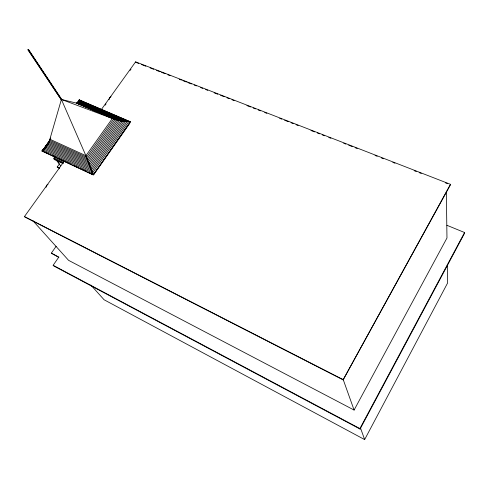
<?xml version="1.0" encoding="UTF-8"?>
<svg xmlns="http://www.w3.org/2000/svg" width="489" height="489" viewBox="0 0 489 489"><rect width="100%" height="100%" fill="white"/><g stroke="black" fill="none" stroke-linecap="round" stroke-linejoin="round"><path stroke-width="0.73" d="M446.909 225.288L464.55 232.519L464.532 233.326L360.075 429.073L53.784 265.967L53.142 265.289L58.827 257.086L51.339 253.149L56.131 246.279M79.084 101.156L79.23 99.897L130.465 121.859L93.216 174.909L42.14 151.113L49.597 140.435M130.465 121.859L79.23 99.897L78.197 102.543L76.321 103.087L113.711 118.974L120.911 120.777L130.325 121.614L93.216 174.909M48.961 142.409L61.4 99.444L77.72 103.423L78.576 102.329M91.804 170.704L93.057 174.683L41.962 150.881L46.968 145.294L50.77 138.02M46.07 187.311L46.779 185.178L48.02 184.347M109.041 99.664L109.762 97.519L111.052 96.73M90.838 285.05L104.096 299.769L364.641 439.593L447.588 283.033L447.337 264.745M360.075 429.073L359.898 428.578L464.55 232.519M32.812 220.618L68.588 260.344L354.091 410.057L446.97 237.99L446.341 191.682M64.371 161.003L24.45 216.572L24.835 216.988L343.119 379.874L450.461 184.811L450.455 184.316L135.618 61.834L101.247 109.677M343.119 379.874L450.455 184.316M91.59 173.797L93.662 174.762L129.829 123.246L129.261 122.256M93.057 174.683L85.911 155.698L112.366 118.497M48.778 143.045L44.945 148.418L46.29 146.578M105.153 105.153L106.04 103.912M130.092 70.416L130.985 69.181M59.511 168.381L57.213 167.018L59.444 163.919M63.185 163.681L54.487 159.61L53.802 158.711L54.695 157.476M76.535 103.582L79.23 99.897M49.633 140.82L42.934 149.989L92.525 173.051L128.717 121.572L79.12 100.477L76.883 103.534M42.14 151.113L46.632 144.97M47.525 143.742L49.774 140.673M77.146 103.216L79.389 100.147M49.707 141.07L43.851 149.084L91.981 171.431L127.116 121.498L78.986 101.003L77.183 103.472M49.071 142.091L48.179 143.314L88.454 161.822L117.941 120.172L77.665 102.965M49.2 142.018L44.713 148.161L91.419 169.805L125.539 121.376L78.821 101.474L77.476 103.32M48.753 142.849L45.52 147.22L90.85 168.192L123.974 121.217L78.637 101.889L77.299 103.729M61.284 99.854L27.897 49.799L28.588 49.56L61.92 99.64L61.645 100.007L28.619 50.037M61.645 100.007L28.283 49.957L28.588 49.56M41.962 150.881L46.443 147.177M126.333 121.657L130.325 121.614M117.256 120.325L124.97 121.553M116.559 120.068L61.4 99.444L88.008 160.508M136.596 62.635L138.735 63.466M141.578 64.572L145.85 66.235M150.117 67.898L153.68 69.285M156.523 70.392L160.086 71.773M161.504 72.329L165.068 73.717M167.91 74.823L170.05 75.654M179.298 79.255L181.437 80.086M182.855 80.642L186.419 82.024M187.843 82.58L191.401 83.967M194.243 85.074L196.382 85.905M200.649 87.568L202.788 88.399M205.631 89.505L207.77 90.337M214.176 92.831L217.733 94.218M220.582 95.324L224.139 96.712M226.982 97.818L229.121 98.65M231.963 99.756L234.103 100.587M246.914 105.575L250.472 106.963M253.32 108.069L255.454 108.9M258.302 110.007L260.435 110.838M264.702 112.501L266.841 113.332M279.653 118.32L281.786 119.151M284.635 120.257L288.192 121.645M291.041 122.751L293.174 123.583M296.022 124.695L298.156 125.526M310.967 130.514L314.525 131.896M317.373 133.002L319.506 133.833M322.355 134.946L324.488 135.777M328.761 137.44L330.894 138.271M343.706 143.259L345.839 144.09M348.688 145.196L352.245 146.578M355.093 147.69L357.227 148.522M375.02 155.447L377.153 156.278M381.426 157.941L383.559 158.772M392.814 162.372L394.947 163.204M414.165 170.685L416.298 171.517M419.146 172.623L421.28 173.454M445.479 182.874L447.612 183.705M27.897 49.799L28.283 49.957M78.429 102.244L122.427 121.015L90.263 166.584L46.272 146.266M78.197 102.543L120.911 120.777L89.67 164.982L46.968 145.294M77.94 102.788L119.414 120.496L89.065 163.393L47.604 144.31M77.36 103.087L116.498 119.811L87.831 160.264L48.698 142.311M77.036 103.148L115.086 119.414L87.195 158.723L49.151 141.297M76.687 103.148L113.711 118.974L86.559 157.201L49.548 140.276M61.553 99.481L61.92 99.64M49.878 139.249L85.911 155.698M44.725 151.969L48.173 153.577M51.614 155.178L56.443 157.427M57.818 158.069L64.022 160.954M65.404 161.602L70.227 163.846M73.674 165.453L78.497 167.696M79.878 168.338L86.076 171.229M88.833 172.513L90.214 173.155M63.686 162.391L54.97 158.326L53.197 155.973M53.802 158.711L63.185 163.094M57.213 167.018L59.175 167.947M24.45 216.572L343.003 379.543M58.833 257.446L51.339 253.149M53.142 265.289L359.898 428.578M58.191 161.932L59.041 163.063M56.559 160.435L60.66 165.881M93.02 173.846L93.662 174.762M135.618 61.834L135.887 62.354M88.815 162.556L91.345 169.359M343.009 379.018L354.091 410.057M360.289 427.398L364.641 439.593"/></g></svg>
